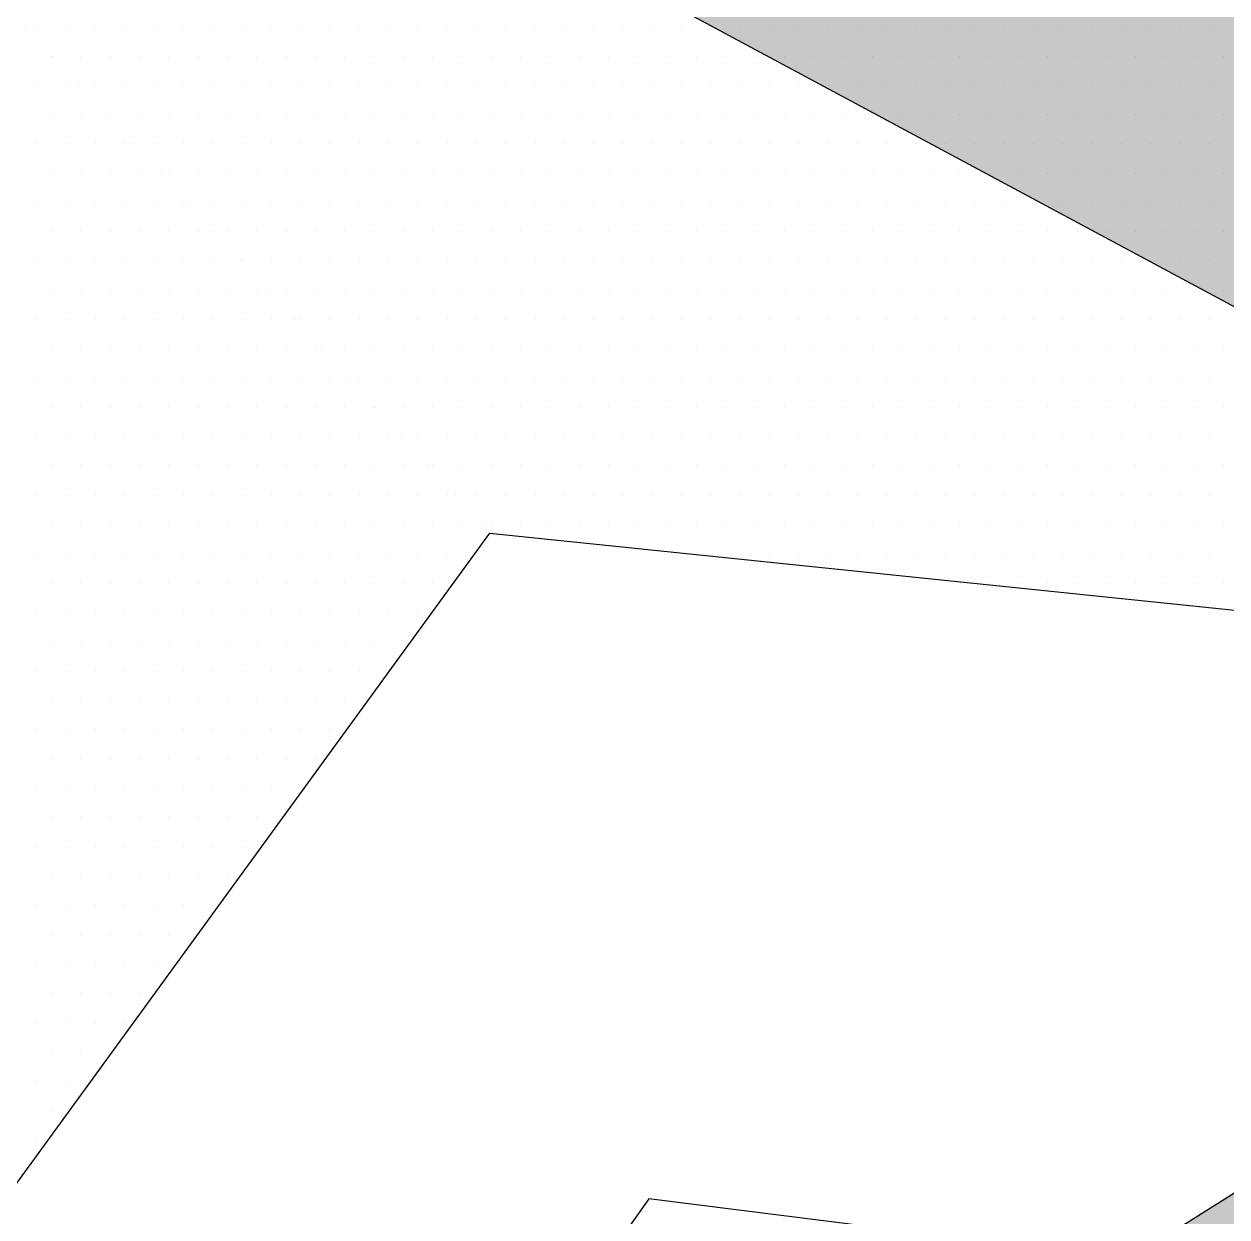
# Paper-space layout 'Layout1' of a CAD drawing. Extents: x -43 to 2298, y -18 to 768.
# Drawn here: x 1414.147 to 1417.914, y 71.192 to 74.926 of the extents above; entities that cross this region are included whole.
import ezdxf

# ---------------------------------------------------------------- set-up
doc = ezdxf.new("R2010")
doc.units = 0
doc.header["$LTSCALE"] = 2
doc.linetypes.add('CACHEX2', pattern=[0.75, 0.5, -0.25])
doc.layers.add('CARTOUCHE', color=7, linetype='Continuous')
doc.layers.add('LOGO', color=7, linetype='Continuous')

# ---------------------------------------------------------------- blocks, each defined once
blk = doc.blocks.new('A$C715108E3')
at = {"layer": 'LOGO', "color": 131}
for p, q in [((-18.5865, -10.1203), (-18.5865, -10.1203)), ((-18.5515, -10.1203), (-18.5515, -10.1203)), ((-18.4598, -10.1203), (-18.4598, -10.1203)), ((-18.3678, -10.1203), (-18.3678, -10.1203)), ((-18.2765, -10.1203), (-18.2765, -10.1203)), ((-18.1845, -10.1203), (-18.1845, -10.1203)), ((-18.0925, -10.1203), (-18.0925, -10.1203)), ((-18.0012, -10.1203), (-18.0012, -10.1203)), ((-17.9092, -10.1203), (-17.9092, -10.1203)), ((-17.8174, -10.1203), (-17.8174, -10.1203)), ((-17.7263, -10.1203), (-17.7263, -10.1203)), ((-17.6341, -10.1203), (-17.6341, -10.1203)), ((-17.5424, -10.1203), (-17.5424, -10.1203)), ((-17.4504, -10.1203), (-17.4504, -10.1203)), ((-17.3591, -10.1203), (-17.3591, -10.1203)), ((-17.2671, -10.1203), (-17.2671, -10.1203)), ((-17.1753, -10.1203), (-17.1753, -10.1203)), ((-17.0842, -10.1203), (-17.0842, -10.1203)), ((-16.992, -10.1203), (-16.992, -10.1203)), ((-16.9002, -10.1203), (-16.9002, -10.1203)), ((-16.8087, -10.1203), (-16.8087, -10.1203)), ((-16.7169, -10.1203), (-16.7169, -10.1203)), ((-16.6249, -10.1203), (-16.6249, -10.1203)), ((-16.5336, -10.1203), (-16.5336, -10.1203)), ((-16.4416, -10.1203), (-16.4416, -10.1203)), ((-16.3496, -10.1203), (-16.3496, -10.1203)), ((-16.2577, -10.1203), (-16.2577, -10.1203)), ((-16.1666, -10.1203), (-16.1666, -10.1203)), ((-16.0744, -10.1203), (-16.0744, -10.1203)), ((-15.9828, -10.1203), (-15.9828, -10.1203)), ((-15.8915, -10.1203), (-15.8915, -10.1203)), ((-15.7995, -10.1203), (-15.7995, -10.1203)), ((-15.7075, -10.1203), (-15.7075, -10.1203)), ((-15.6162, -10.1203), (-15.6162, -10.1203)), ((-15.5246, -10.1203), (-15.5246, -10.1203)), ((-15.4325, -10.1203), (-15.4325, -10.1203)), ((-15.3409, -10.1203), (-15.3409, -10.1203)), ((-15.2491, -10.1203), (-15.2491, -10.1203)), ((-15.1572, -10.1203), (-15.1572, -10.1203)), ((-15.0652, -10.1203), (-15.0652, -10.1203)), ((-14.9739, -10.1203), (-14.9739, -10.1203)), ((-14.8819, -10.1203), (-14.8819, -10.1203)), ((-18.5054, -10.2125), (-18.5054, -10.2125)), ((-18.5022, -10.2125), (-18.5022, -10.2125)), ((-18.4141, -10.2125), (-18.4141, -10.2125)), ((-18.3223, -10.2125), (-18.3223, -10.2125)), ((-18.2302, -10.2125), (-18.2302, -10.2125)), ((-18.139, -10.2125), (-18.139, -10.2125)), ((-18.047, -10.2125), (-18.047, -10.2125)), ((-17.9549, -10.2125), (-17.9549, -10.2125)), ((-17.8637, -10.2125), (-17.8637, -10.2125)), ((-17.7716, -10.2125), (-17.7716, -10.2125)), ((-17.6798, -10.2125), (-17.6798, -10.2125)), ((-17.588, -10.2125), (-17.588, -10.2125)), ((-17.4965, -10.2125), (-17.4965, -10.2125)), ((-17.4047, -10.2125), (-17.4047, -10.2125)), ((-17.3129, -10.2125), (-17.3129, -10.2125)), ((-17.2214, -10.2125), (-17.2214, -10.2125)), ((-17.1296, -10.2125), (-17.1296, -10.2125)), ((-17.0377, -10.2125), (-17.0377, -10.2125)), ((-16.9463, -10.2125), (-16.9463, -10.2125)), ((-16.8544, -10.2125), (-16.8544, -10.2125)), ((-16.7626, -10.2125), (-16.7626, -10.2125)), ((-16.6713, -10.2125), (-16.6713, -10.2125)), ((-16.5793, -10.2125), (-16.5793, -10.2125)), ((-16.4873, -10.2125), (-16.4873, -10.2125)), ((-16.3953, -10.2125), (-16.3953, -10.2125)), ((-16.3042, -10.2125), (-16.3042, -10.2125)), ((-16.2124, -10.2125), (-16.2124, -10.2125)), ((-16.1203, -10.2125), (-16.1203, -10.2125)), ((-16.0287, -10.2125), (-16.0287, -10.2125)), ((-15.9369, -10.2125), (-15.9369, -10.2125)), ((-15.845, -10.2125), (-15.845, -10.2125)), ((-15.7538, -10.2125), (-15.7538, -10.2125)), ((-15.6617, -10.2125), (-15.6617, -10.2125)), ((-15.5699, -10.2125), (-15.5699, -10.2125)), ((-15.4786, -10.2125), (-15.4786, -10.2125)), ((-15.3866, -10.2125), (-15.3866, -10.2125)), ((-15.2948, -10.2125), (-15.2948, -10.2125)), ((-15.203, -10.2125), (-15.203, -10.2125)), ((-15.1117, -10.2125), (-15.1117, -10.2125)), ((-15.0197, -10.2125), (-15.0197, -10.2125)), ((-14.9278, -10.2125), (-14.9278, -10.2125)), ((-14.8364, -10.2125), (-14.8364, -10.2125)), ((-18.5517, -10.304), (-18.5517, -10.304)), ((-18.4598, -10.304), (-18.4598, -10.304)), ((-18.4186, -10.304), (-18.4186, -10.304)), ((-18.3678, -10.304), (-18.3678, -10.304)), ((-18.2765, -10.304), (-18.2765, -10.304)), ((-18.1845, -10.304), (-18.1845, -10.304)), ((-18.0925, -10.304), (-18.0925, -10.304)), ((-18.0012, -10.304), (-18.0012, -10.304)), ((-17.9092, -10.304), (-17.9092, -10.304)), ((-17.8174, -10.304), (-17.8174, -10.304)), ((-17.7263, -10.304), (-17.7263, -10.304)), ((-17.6341, -10.304), (-17.6341, -10.304)), ((-17.5424, -10.304), (-17.5424, -10.304)), ((-17.4504, -10.304), (-17.4504, -10.304)), ((-17.3591, -10.304), (-17.3591, -10.304)), ((-17.2671, -10.304), (-17.2671, -10.304)), ((-17.1753, -10.304), (-17.1753, -10.304)), ((-17.0842, -10.304), (-17.0842, -10.304)), ((-16.992, -10.304), (-16.992, -10.304)), ((-16.9002, -10.304), (-16.9002, -10.304)), ((-16.8087, -10.304), (-16.8087, -10.304)), ((-16.7169, -10.304), (-16.7169, -10.304)), ((-16.6249, -10.304), (-16.6249, -10.304)), ((-16.5336, -10.304), (-16.5336, -10.304)), ((-16.4416, -10.304), (-16.4416, -10.304)), ((-16.3496, -10.304), (-16.3496, -10.304)), ((-16.2577, -10.304), (-16.2577, -10.304)), ((-16.1666, -10.304), (-16.1666, -10.304)), ((-16.0744, -10.304), (-16.0744, -10.304)), ((-15.9828, -10.304), (-15.9828, -10.304)), ((-15.8915, -10.304), (-15.8915, -10.304)), ((-15.7995, -10.304), (-15.7995, -10.304)), ((-15.7075, -10.304), (-15.7075, -10.304)), ((-15.6162, -10.304), (-15.6162, -10.304)), ((-15.5246, -10.304), (-15.5246, -10.304)), ((-15.4325, -10.304), (-15.4325, -10.304)), ((-15.3409, -10.304), (-15.3409, -10.304)), ((-15.2491, -10.304), (-15.2491, -10.304)), ((-15.1572, -10.304), (-15.1572, -10.304)), ((-15.0652, -10.304), (-15.0652, -10.304)), ((-14.9739, -10.304), (-14.9739, -10.304)), ((-14.8819, -10.304), (-14.8819, -10.304)), ((-18.5054, -10.3954), (-18.5054, -10.3954)), ((-18.4141, -10.3954), (-18.4141, -10.3954)), ((-18.3341, -10.3952), (-18.3341, -10.3952)), ((-18.3223, -10.3952), (-18.3223, -10.3952)), ((-18.2302, -10.3952), (-18.2302, -10.3952)), ((-18.139, -10.3952), (-18.139, -10.3952)), ((-18.047, -10.3952), (-18.047, -10.3952)), ((-17.9549, -10.3952), (-17.9549, -10.3952)), ((-17.8637, -10.3952), (-17.8637, -10.3952)), ((-17.7716, -10.3952), (-17.7716, -10.3952)), ((-17.6798, -10.3952), (-17.6798, -10.3952)), ((-17.588, -10.3952), (-17.588, -10.3952)), ((-17.4965, -10.3952), (-17.4965, -10.3952)), ((-17.4047, -10.3952), (-17.4047, -10.3952)), ((-17.3129, -10.3952), (-17.3129, -10.3952)), ((-17.2214, -10.3952), (-17.2214, -10.3952)), ((-17.1296, -10.3952), (-17.1296, -10.3952)), ((-17.0377, -10.3952), (-17.0377, -10.3952)), ((-16.9463, -10.3952), (-16.9463, -10.3952)), ((-16.8544, -10.3952), (-16.8544, -10.3952)), ((-16.7626, -10.3952), (-16.7626, -10.3952)), ((-16.6713, -10.3952), (-16.6713, -10.3952)), ((-16.5793, -10.3952), (-16.5793, -10.3952)), ((-16.4873, -10.3952), (-16.4873, -10.3952)), ((-16.3953, -10.3952), (-16.3953, -10.3952)), ((-16.3042, -10.3952), (-16.3042, -10.3952)), ((-16.2124, -10.3952), (-16.2124, -10.3952)), ((-16.1203, -10.3952), (-16.1203, -10.3952)), ((-16.0287, -10.3952), (-16.0287, -10.3952)), ((-15.9369, -10.3952), (-15.9369, -10.3952)), ((-15.845, -10.3952), (-15.845, -10.3952)), ((-15.7538, -10.3952), (-15.7538, -10.3952)), ((-15.6617, -10.3952), (-15.6617, -10.3952)), ((-15.5699, -10.3952), (-15.5699, -10.3952)), ((-15.4786, -10.3952), (-15.4786, -10.3952)), ((-15.3866, -10.3952), (-15.3866, -10.3952)), ((-15.2948, -10.3952), (-15.2948, -10.3952)), ((-15.203, -10.3952), (-15.203, -10.3952)), ((-15.1117, -10.3952), (-15.1117, -10.3952)), ((-15.0197, -10.3952), (-15.0197, -10.3952)), ((-14.9278, -10.3952), (-14.9278, -10.3952)), ((-14.8364, -10.3952), (-14.8364, -10.3952)), ((-18.5517, -10.4878), (-18.5517, -10.4878)), ((-18.4598, -10.4878), (-18.4598, -10.4878)), ((-18.3678, -10.4878), (-18.3678, -10.4878)), ((-18.2765, -10.4878), (-18.2765, -10.4878)), ((-18.2503, -10.4878), (-18.2503, -10.4878)), ((-18.1845, -10.4878), (-18.1845, -10.4878)), ((-18.0925, -10.4878), (-18.0925, -10.4878)), ((-18.0012, -10.4878), (-18.0012, -10.4878)), ((-17.9092, -10.4878), (-17.9092, -10.4878)), ((-17.8174, -10.4878), (-17.8174, -10.4878)), ((-17.7263, -10.4878), (-17.7263, -10.4878)), ((-17.6341, -10.4878), (-17.6341, -10.4878)), ((-17.5424, -10.4878), (-17.5424, -10.4878)), ((-17.4504, -10.4878), (-17.4504, -10.4878)), ((-17.3591, -10.4878), (-17.3591, -10.4878)), ((-17.2671, -10.4878), (-17.2671, -10.4878)), ((-17.1753, -10.4878), (-17.1753, -10.4878)), ((-17.0842, -10.4878), (-17.0842, -10.4878)), ((-16.992, -10.4878), (-16.992, -10.4878)), ((-16.9002, -10.4878), (-16.9002, -10.4878)), ((-16.8087, -10.4878), (-16.8087, -10.4878)), ((-16.7169, -10.4878), (-16.7169, -10.4878)), ((-16.6249, -10.4878), (-16.6249, -10.4878)), ((-16.5336, -10.4878), (-16.5336, -10.4878)), ((-16.4416, -10.4878), (-16.4416, -10.4878)), ((-16.3496, -10.4878), (-16.3496, -10.4878)), ((-16.2577, -10.4878), (-16.2577, -10.4878)), ((-16.1666, -10.4878), (-16.1666, -10.4878)), ((-16.0744, -10.4878), (-16.0744, -10.4878)), ((-15.9828, -10.4878), (-15.9828, -10.4878)), ((-15.8915, -10.4878), (-15.8915, -10.4878)), ((-15.7995, -10.4878), (-15.7995, -10.4878)), ((-15.7075, -10.4878), (-15.7075, -10.4878)), ((-15.6162, -10.4878), (-15.6162, -10.4878)), ((-15.5246, -10.4878), (-15.5246, -10.4878)), ((-15.4325, -10.4878), (-15.4325, -10.4878)), ((-15.3409, -10.4878), (-15.3409, -10.4878)), ((-15.2491, -10.4878), (-15.2491, -10.4878)), ((-15.1572, -10.4878), (-15.1572, -10.4878)), ((-15.0652, -10.4878), (-15.0652, -10.4878)), ((-14.9739, -10.4878), (-14.9739, -10.4878)), ((-14.8819, -10.4878), (-14.8819, -10.4878)), ((-18.5054, -10.5791), (-18.5054, -10.5791)), ((-18.4141, -10.5791), (-18.4141, -10.5791)), ((-18.3221, -10.5791), (-18.3221, -10.5791)), ((-18.2301, -10.5791), (-18.2301, -10.5791)), ((-18.1661, -10.5791), (-18.1661, -10.5791)), ((-18.139, -10.5791), (-18.139, -10.5791)), ((-18.047, -10.5791), (-18.047, -10.5791)), ((-17.9549, -10.5791), (-17.9549, -10.5791)), ((-17.8637, -10.5791), (-17.8637, -10.5791)), ((-17.7716, -10.5791), (-17.7716, -10.5791)), ((-17.6798, -10.5791), (-17.6798, -10.5791)), ((-17.588, -10.5791), (-17.588, -10.5791)), ((-17.4965, -10.5791), (-17.4965, -10.5791)), ((-17.4047, -10.5791), (-17.4047, -10.5791)), ((-17.3129, -10.5791), (-17.3129, -10.5791)), ((-17.2214, -10.5791), (-17.2214, -10.5791)), ((-17.1296, -10.5791), (-17.1296, -10.5791)), ((-17.0377, -10.5791), (-17.0377, -10.5791)), ((-16.9463, -10.5791), (-16.9463, -10.5791)), ((-16.8544, -10.5791), (-16.8544, -10.5791)), ((-16.7626, -10.5791), (-16.7626, -10.5791)), ((-16.6713, -10.5791), (-16.6713, -10.5791)), ((-16.5793, -10.5791), (-16.5793, -10.5791)), ((-16.4873, -10.5791), (-16.4873, -10.5791)), ((-16.3953, -10.5791), (-16.3953, -10.5791)), ((-16.3042, -10.5791), (-16.3042, -10.5791)), ((-16.2124, -10.5791), (-16.2124, -10.5791)), ((-16.1203, -10.5791), (-16.1203, -10.5791)), ((-16.0287, -10.5791), (-16.0287, -10.5791)), ((-15.9369, -10.5791), (-15.9369, -10.5791)), ((-15.845, -10.5791), (-15.845, -10.5791)), ((-15.7538, -10.5791), (-15.7538, -10.5791)), ((-15.6617, -10.5791), (-15.6617, -10.5791)), ((-15.5699, -10.5791), (-15.5699, -10.5791)), ((-15.4786, -10.5791), (-15.4786, -10.5791)), ((-15.3866, -10.5791), (-15.3866, -10.5791)), ((-15.2948, -10.5791), (-15.2948, -10.5791)), ((-15.203, -10.5791), (-15.203, -10.5791)), ((-15.1117, -10.5791), (-15.1117, -10.5791)), ((-15.0197, -10.5791), (-15.0197, -10.5791)), ((-14.9278, -10.5791), (-14.9278, -10.5791)), ((-14.8364, -10.5791), (-14.8364, -10.5791)), ((-18.5517, -10.6704), (-18.5517, -10.6704)), ((-18.4598, -10.6704), (-18.4598, -10.6704)), ((-18.3678, -10.6704), (-18.3678, -10.6704)), ((-18.2765, -10.6704), (-18.2765, -10.6704)), ((-18.1847, -10.6704), (-18.1847, -10.6704)), ((-18.0929, -10.6704), (-18.0929, -10.6704)), ((-18.0824, -10.6702), (-18.0824, -10.6702)), ((-18.0012, -10.6702), (-18.0012, -10.6702)), ((-17.9092, -10.6702), (-17.9092, -10.6702)), ((-17.8174, -10.6702), (-17.8174, -10.6702)), ((-17.7263, -10.6702), (-17.7263, -10.6702)), ((-17.6341, -10.6702), (-17.6341, -10.6702)), ((-17.5424, -10.6702), (-17.5424, -10.6702)), ((-17.4504, -10.6702), (-17.4504, -10.6702)), ((-17.3591, -10.6702), (-17.3591, -10.6702)), ((-17.2671, -10.6702), (-17.2671, -10.6702)), ((-17.1753, -10.6702), (-17.1753, -10.6702)), ((-17.0842, -10.6702), (-17.0842, -10.6702)), ((-16.992, -10.6702), (-16.992, -10.6702)), ((-16.9002, -10.6702), (-16.9002, -10.6702)), ((-16.8087, -10.6702), (-16.8087, -10.6702)), ((-16.7169, -10.6702), (-16.7169, -10.6702)), ((-16.6249, -10.6702), (-16.6249, -10.6702)), ((-16.5336, -10.6702), (-16.5336, -10.6702)), ((-16.4416, -10.6702), (-16.4416, -10.6702)), ((-16.3496, -10.6702), (-16.3496, -10.6702)), ((-16.2577, -10.6702), (-16.2577, -10.6702)), ((-16.1666, -10.6702), (-16.1666, -10.6702)), ((-16.0744, -10.6702), (-16.0744, -10.6702)), ((-15.9828, -10.6702), (-15.9828, -10.6702)), ((-15.8915, -10.6702), (-15.8915, -10.6702)), ((-15.7995, -10.6702), (-15.7995, -10.6702)), ((-15.7075, -10.6702), (-15.7075, -10.6702)), ((-15.6162, -10.6702), (-15.6162, -10.6702)), ((-15.5246, -10.6702), (-15.5246, -10.6702)), ((-15.4325, -10.6702), (-15.4325, -10.6702)), ((-15.3409, -10.6702), (-15.3409, -10.6702)), ((-15.2491, -10.6702), (-15.2491, -10.6702)), ((-15.1572, -10.6702), (-15.1572, -10.6702)), ((-15.0652, -10.6702), (-15.0652, -10.6702)), ((-14.9739, -10.6702), (-14.9739, -10.6702)), ((-14.8819, -10.6702), (-14.8819, -10.6702)), ((-18.5054, -10.7631), (-18.5054, -10.7631)), ((-18.4141, -10.7631), (-18.4141, -10.7631)), ((-18.3221, -10.7631), (-18.3221, -10.7631)), ((-18.2301, -10.7631), (-18.2301, -10.7631)), ((-18.139, -10.7631), (-18.139, -10.7631)), ((-18.0468, -10.7631), (-18.0468, -10.7631)), ((-17.998, -10.763), (-17.998, -10.763)), ((-17.9549, -10.763), (-17.9549, -10.763)), ((-17.8637, -10.763), (-17.8637, -10.763)), ((-17.7716, -10.763), (-17.7716, -10.763)), ((-17.6798, -10.763), (-17.6798, -10.763)), ((-17.588, -10.763), (-17.588, -10.763)), ((-17.4965, -10.763), (-17.4965, -10.763)), ((-17.4047, -10.763), (-17.4047, -10.763)), ((-17.3129, -10.763), (-17.3129, -10.763)), ((-17.2214, -10.763), (-17.2214, -10.763)), ((-17.1296, -10.763), (-17.1296, -10.763)), ((-17.0377, -10.763), (-17.0377, -10.763)), ((-16.9463, -10.763), (-16.9463, -10.763)), ((-16.8544, -10.763), (-16.8544, -10.763)), ((-16.7626, -10.763), (-16.7626, -10.763)), ((-16.6713, -10.763), (-16.6713, -10.763)), ((-16.5793, -10.763), (-16.5793, -10.763)), ((-16.4873, -10.763), (-16.4873, -10.763)), ((-16.3953, -10.763), (-16.3953, -10.763)), ((-16.3042, -10.763), (-16.3042, -10.763)), ((-16.2124, -10.763), (-16.2124, -10.763)), ((-16.1203, -10.763), (-16.1203, -10.763)), ((-16.0287, -10.763), (-16.0287, -10.763)), ((-15.9369, -10.763), (-15.9369, -10.763)), ((-15.845, -10.763), (-15.845, -10.763)), ((-15.7538, -10.763), (-15.7538, -10.763)), ((-15.6617, -10.763), (-15.6617, -10.763)), ((-15.5699, -10.763), (-15.5699, -10.763)), ((-15.4786, -10.763), (-15.4786, -10.763)), ((-15.3866, -10.763), (-15.3866, -10.763)), ((-15.2948, -10.763), (-15.2948, -10.763)), ((-15.203, -10.763), (-15.203, -10.763)), ((-15.1117, -10.763), (-15.1117, -10.763)), ((-15.0197, -10.763), (-15.0197, -10.763)), ((-14.9278, -10.763), (-14.9278, -10.763)), ((-14.8364, -10.763), (-14.8364, -10.763)), ((-18.5517, -10.8544), (-18.5517, -10.8544)), ((-18.4598, -10.8544), (-18.4598, -10.8544)), ((-18.3678, -10.8544), (-18.3678, -10.8544)), ((-18.2765, -10.8544), (-18.2765, -10.8544)), ((-18.1847, -10.8544), (-18.1847, -10.8544)), ((-18.0929, -10.8544), (-18.0929, -10.8544)), ((-18.0014, -10.8544), (-18.0014, -10.8544)), ((-17.9137, -10.8542), (-17.9137, -10.8542)), ((-17.9092, -10.8542), (-17.9092, -10.8542)), ((-17.8174, -10.8542), (-17.8174, -10.8542)), ((-17.7263, -10.8542), (-17.7263, -10.8542)), ((-17.6341, -10.8542), (-17.6341, -10.8542)), ((-17.5424, -10.8542), (-17.5424, -10.8542)), ((-17.4504, -10.8542), (-17.4504, -10.8542)), ((-17.3591, -10.8542), (-17.3591, -10.8542)), ((-17.2671, -10.8542), (-17.2671, -10.8542)), ((-17.1753, -10.8542), (-17.1753, -10.8542)), ((-17.0842, -10.8542), (-17.0842, -10.8542)), ((-16.992, -10.8542), (-16.992, -10.8542)), ((-16.9002, -10.8542), (-16.9002, -10.8542)), ((-16.8087, -10.8542), (-16.8087, -10.8542)), ((-16.7169, -10.8542), (-16.7169, -10.8542)), ((-16.6249, -10.8542), (-16.6249, -10.8542)), ((-16.5336, -10.8542), (-16.5336, -10.8542)), ((-16.4416, -10.8542), (-16.4416, -10.8542)), ((-16.3496, -10.8542), (-16.3496, -10.8542)), ((-16.2577, -10.8542), (-16.2577, -10.8542)), ((-16.1666, -10.8542), (-16.1666, -10.8542)), ((-16.0744, -10.8542), (-16.0744, -10.8542)), ((-15.9828, -10.8542), (-15.9828, -10.8542)), ((-15.8915, -10.8542), (-15.8915, -10.8542)), ((-15.7995, -10.8542), (-15.7995, -10.8542)), ((-15.7075, -10.8542), (-15.7075, -10.8542)), ((-15.6162, -10.8542), (-15.6162, -10.8542)), ((-15.5246, -10.8542), (-15.5246, -10.8542)), ((-15.4325, -10.8542), (-15.4325, -10.8542)), ((-15.3409, -10.8542), (-15.3409, -10.8542)), ((-15.2491, -10.8542), (-15.2491, -10.8542)), ((-15.1572, -10.8542), (-15.1572, -10.8542)), ((-15.0652, -10.8542), (-15.0652, -10.8542)), ((-14.9739, -10.8542), (-14.9739, -10.8542)), ((-14.8819, -10.8542), (-14.8819, -10.8542)), ((-18.5054, -10.9455), (-18.5054, -10.9455)), ((-18.4141, -10.9455), (-18.4141, -10.9455)), ((-18.3221, -10.9455), (-18.3221, -10.9455)), ((-18.2301, -10.9455), (-18.2301, -10.9455)), ((-18.139, -10.9455), (-18.139, -10.9455)), ((-18.0468, -10.9455), (-18.0468, -10.9455)), ((-17.9549, -10.9455), (-17.9549, -10.9455)), ((-17.8639, -10.9455), (-17.8639, -10.9455)), ((-17.8301, -10.9455), (-17.8301, -10.9455)), ((-17.7716, -10.9455), (-17.7716, -10.9455)), ((-17.6798, -10.9455), (-17.6798, -10.9455)), ((-17.588, -10.9455), (-17.588, -10.9455)), ((-17.4965, -10.9455), (-17.4965, -10.9455)), ((-17.4047, -10.9455), (-17.4047, -10.9455)), ((-17.3129, -10.9455), (-17.3129, -10.9455)), ((-17.2214, -10.9455), (-17.2214, -10.9455)), ((-17.1296, -10.9455), (-17.1296, -10.9455)), ((-17.0377, -10.9455), (-17.0377, -10.9455)), ((-16.9463, -10.9455), (-16.9463, -10.9455)), ((-16.8544, -10.9455), (-16.8544, -10.9455)), ((-16.7626, -10.9455), (-16.7626, -10.9455)), ((-16.6713, -10.9455), (-16.6713, -10.9455)), ((-16.5793, -10.9455), (-16.5793, -10.9455)), ((-16.4873, -10.9455), (-16.4873, -10.9455)), ((-16.3953, -10.9455), (-16.3953, -10.9455)), ((-16.3042, -10.9455), (-16.3042, -10.9455)), ((-16.2124, -10.9455), (-16.2124, -10.9455)), ((-16.1203, -10.9455), (-16.1203, -10.9455)), ((-16.0287, -10.9455), (-16.0287, -10.9455)), ((-15.9369, -10.9455), (-15.9369, -10.9455)), ((-15.845, -10.9455), (-15.845, -10.9455)), ((-15.7538, -10.9455), (-15.7538, -10.9455)), ((-15.6617, -10.9455), (-15.6617, -10.9455)), ((-15.5699, -10.9455), (-15.5699, -10.9455)), ((-15.4786, -10.9455), (-15.4786, -10.9455)), ((-15.3866, -10.9455), (-15.3866, -10.9455)), ((-15.2948, -10.9455), (-15.2948, -10.9455)), ((-15.203, -10.9455), (-15.203, -10.9455)), ((-15.1117, -10.9455), (-15.1117, -10.9455)), ((-15.0197, -10.9455), (-15.0197, -10.9455)), ((-14.9278, -10.9455), (-14.9278, -10.9455)), ((-14.8364, -10.9455), (-14.8364, -10.9455)), ((-18.5517, -11.0383), (-18.5517, -11.0383)), ((-18.4598, -11.0383), (-18.4598, -11.0383)), ((-18.3678, -11.0383), (-18.3678, -11.0383)), ((-18.2765, -11.0383), (-18.2765, -11.0383)), ((-18.1847, -11.0383), (-18.1847, -11.0383)), ((-18.0929, -11.0383), (-18.0929, -11.0383)), ((-18.0014, -11.0383), (-18.0014, -11.0383)), ((-17.9096, -11.0383), (-17.9096, -11.0383)), ((-17.8176, -11.0383), (-17.8176, -11.0383)), ((-17.7458, -11.0383), (-17.7458, -11.0383)), ((-17.7263, -11.0383), (-17.7263, -11.0383)), ((-17.6341, -11.0383), (-17.6341, -11.0383)), ((-17.5424, -11.0383), (-17.5424, -11.0383)), ((-17.4504, -11.0383), (-17.4504, -11.0383)), ((-17.3591, -11.0383), (-17.3591, -11.0383)), ((-17.2671, -11.0383), (-17.2671, -11.0383)), ((-17.1753, -11.0383), (-17.1753, -11.0383)), ((-17.0842, -11.0383), (-17.0842, -11.0383)), ((-16.992, -11.0383), (-16.992, -11.0383)), ((-16.9002, -11.0383), (-16.9002, -11.0383)), ((-16.8087, -11.0383), (-16.8087, -11.0383)), ((-16.7169, -11.0383), (-16.7169, -11.0383)), ((-16.6249, -11.0383), (-16.6249, -11.0383)), ((-16.5336, -11.0383), (-16.5336, -11.0383)), ((-16.4416, -11.0383), (-16.4416, -11.0383)), ((-16.3496, -11.0383), (-16.3496, -11.0383)), ((-16.2577, -11.0383), (-16.2577, -11.0383)), ((-16.1666, -11.0383), (-16.1666, -11.0383)), ((-16.0744, -11.0383), (-16.0744, -11.0383)), ((-15.9828, -11.0383), (-15.9828, -11.0383)), ((-15.8915, -11.0383), (-15.8915, -11.0383)), ((-15.7995, -11.0383), (-15.7995, -11.0383)), ((-15.7075, -11.0383), (-15.7075, -11.0383)), ((-15.6162, -11.0383), (-15.6162, -11.0383)), ((-15.5246, -11.0383), (-15.5246, -11.0383)), ((-15.4325, -11.0383), (-15.4325, -11.0383)), ((-15.3409, -11.0383), (-15.3409, -11.0383)), ((-15.2491, -11.0383), (-15.2491, -11.0383)), ((-15.1572, -11.0383), (-15.1572, -11.0383)), ((-15.0652, -11.0383), (-15.0652, -11.0383)), ((-14.9739, -11.0383), (-14.9739, -11.0383)), ((-14.8819, -11.0383), (-14.8819, -11.0383)), ((-18.5054, -11.1293), (-18.5054, -11.1293)), ((-18.4141, -11.1293), (-18.4141, -11.1293)), ((-18.3221, -11.1293), (-18.3221, -11.1293)), ((-18.2301, -11.1293), (-18.2301, -11.1293)), ((-18.139, -11.1293), (-18.139, -11.1293)), ((-18.0468, -11.1293), (-18.0468, -11.1293)), ((-17.9549, -11.1293), (-17.9549, -11.1293)), ((-17.8639, -11.1293), (-17.8639, -11.1293)), ((-17.7718, -11.1293), (-17.7718, -11.1293)), ((-17.68, -11.1293), (-17.68, -11.1293)), ((-17.662, -11.1293), (-17.662, -11.1293)), ((-17.588, -11.1293), (-17.588, -11.1293)), ((-17.4965, -11.1293), (-17.4965, -11.1293)), ((-17.4047, -11.1293), (-17.4047, -11.1293)), ((-17.3129, -11.1293), (-17.3129, -11.1293)), ((-17.2214, -11.1293), (-17.2214, -11.1293)), ((-17.1296, -11.1293), (-17.1296, -11.1293)), ((-17.0377, -11.1293), (-17.0377, -11.1293)), ((-16.9463, -11.1293), (-16.9463, -11.1293)), ((-16.8544, -11.1293), (-16.8544, -11.1293)), ((-16.7626, -11.1293), (-16.7626, -11.1293)), ((-16.6713, -11.1293), (-16.6713, -11.1293)), ((-16.5793, -11.1293), (-16.5793, -11.1293)), ((-16.4873, -11.1293), (-16.4873, -11.1293)), ((-16.3953, -11.1293), (-16.3953, -11.1293)), ((-16.3042, -11.1293), (-16.3042, -11.1293)), ((-16.2124, -11.1293), (-16.2124, -11.1293)), ((-16.1203, -11.1293), (-16.1203, -11.1293)), ((-16.0287, -11.1293), (-16.0287, -11.1293)), ((-15.9369, -11.1293), (-15.9369, -11.1293)), ((-15.845, -11.1293), (-15.845, -11.1293)), ((-15.7538, -11.1293), (-15.7538, -11.1293)), ((-15.6617, -11.1293), (-15.6617, -11.1293)), ((-15.5699, -11.1293), (-15.5699, -11.1293)), ((-15.4786, -11.1293), (-15.4786, -11.1293)), ((-15.3866, -11.1293), (-15.3866, -11.1293)), ((-15.2948, -11.1293), (-15.2948, -11.1293)), ((-15.203, -11.1293), (-15.203, -11.1293)), ((-15.1117, -11.1293), (-15.1117, -11.1293)), ((-15.0197, -11.1293), (-15.0197, -11.1293)), ((-14.9278, -11.1293), (-14.9278, -11.1293)), ((-14.8364, -11.1293), (-14.8364, -11.1293)), ((-18.5517, -11.2208), (-18.5517, -11.2208)), ((-18.4598, -11.2208), (-18.4598, -11.2208)), ((-18.3678, -11.2208), (-18.3678, -11.2208)), ((-18.2765, -11.2208), (-18.2765, -11.2208)), ((-18.1847, -11.2208), (-18.1847, -11.2208)), ((-18.0929, -11.2208), (-18.0929, -11.2208)), ((-18.0014, -11.2208), (-18.0014, -11.2208)), ((-17.9096, -11.2208), (-17.9096, -11.2208)), ((-17.8176, -11.2208), (-17.8176, -11.2208)), ((-17.7263, -11.2208), (-17.7263, -11.2208)), ((-17.6341, -11.2208), (-17.6341, -11.2208)), ((-17.5779, -11.2208), (-17.5779, -11.2208)), ((-17.5424, -11.2208), (-17.5424, -11.2208)), ((-17.4504, -11.2208), (-17.4504, -11.2208)), ((-17.3591, -11.2208), (-17.3591, -11.2208)), ((-17.2671, -11.2208), (-17.2671, -11.2208)), ((-17.1753, -11.2208), (-17.1753, -11.2208)), ((-17.0842, -11.2208), (-17.0842, -11.2208)), ((-16.992, -11.2208), (-16.992, -11.2208)), ((-16.9002, -11.2208), (-16.9002, -11.2208)), ((-16.8087, -11.2208), (-16.8087, -11.2208)), ((-16.7169, -11.2208), (-16.7169, -11.2208)), ((-16.6249, -11.2208), (-16.6249, -11.2208)), ((-16.5336, -11.2208), (-16.5336, -11.2208)), ((-16.4416, -11.2208), (-16.4416, -11.2208)), ((-16.3496, -11.2208), (-16.3496, -11.2208)), ((-16.2577, -11.2208), (-16.2577, -11.2208)), ((-16.1666, -11.2208), (-16.1666, -11.2208)), ((-16.0744, -11.2208), (-16.0744, -11.2208)), ((-15.9828, -11.2208), (-15.9828, -11.2208)), ((-15.8915, -11.2208), (-15.8915, -11.2208)), ((-15.7995, -11.2208), (-15.7995, -11.2208)), ((-15.7075, -11.2208), (-15.7075, -11.2208)), ((-15.6162, -11.2208), (-15.6162, -11.2208)), ((-15.5246, -11.2208), (-15.5246, -11.2208)), ((-15.4325, -11.2208), (-15.4325, -11.2208)), ((-15.3409, -11.2208), (-15.3409, -11.2208)), ((-15.2491, -11.2208), (-15.2491, -11.2208)), ((-15.1572, -11.2208), (-15.1572, -11.2208)), ((-15.0652, -11.2208), (-15.0652, -11.2208)), ((-14.9739, -11.2208), (-14.9739, -11.2208)), ((-14.8819, -11.2208), (-14.8819, -11.2208)), ((-18.5054, -11.3132), (-18.5054, -11.3132)), ((-18.4141, -11.3132), (-18.4141, -11.3132)), ((-18.3221, -11.3132), (-18.3221, -11.3132)), ((-18.2301, -11.3132), (-18.2301, -11.3132)), ((-18.139, -11.3132), (-18.139, -11.3132)), ((-18.0468, -11.3132), (-18.0468, -11.3132)), ((-17.9549, -11.3132), (-17.9549, -11.3132)), ((-17.8639, -11.3132), (-17.8639, -11.3132)), ((-17.7718, -11.3132), (-17.7718, -11.3132)), ((-17.68, -11.3132), (-17.68, -11.3132)), ((-17.588, -11.3132), (-17.588, -11.3132)), ((-17.4967, -11.3132), (-17.4967, -11.3132)), ((-17.4939, -11.3132), (-17.4939, -11.3132)), ((-17.4047, -11.3132), (-17.4047, -11.3132)), ((-17.3129, -11.3132), (-17.3129, -11.3132)), ((-17.2214, -11.3132), (-17.2214, -11.3132)), ((-17.1296, -11.3132), (-17.1296, -11.3132)), ((-17.0377, -11.3132), (-17.0377, -11.3132)), ((-16.9463, -11.3132), (-16.9463, -11.3132)), ((-16.8544, -11.3132), (-16.8544, -11.3132)), ((-16.7626, -11.3132), (-16.7626, -11.3132)), ((-16.6713, -11.3132), (-16.6713, -11.3132)), ((-16.5793, -11.3132), (-16.5793, -11.3132)), ((-16.4873, -11.3132), (-16.4873, -11.3132)), ((-16.3953, -11.3132), (-16.3953, -11.3132)), ((-16.3042, -11.3132), (-16.3042, -11.3132)), ((-16.2124, -11.3132), (-16.2124, -11.3132)), ((-16.1203, -11.3132), (-16.1203, -11.3132)), ((-16.0287, -11.3132), (-16.0287, -11.3132)), ((-15.9369, -11.3132), (-15.9369, -11.3132)), ((-15.845, -11.3132), (-15.845, -11.3132)), ((-15.7538, -11.3132), (-15.7538, -11.3132)), ((-15.6617, -11.3132), (-15.6617, -11.3132)), ((-15.5699, -11.3132), (-15.5699, -11.3132)), ((-15.4786, -11.3132), (-15.4786, -11.3132)), ((-15.3866, -11.3132), (-15.3866, -11.3132)), ((-15.2948, -11.3132), (-15.2948, -11.3132)), ((-15.203, -11.3132), (-15.203, -11.3132)), ((-15.1117, -11.3132), (-15.1117, -11.3132)), ((-15.0197, -11.3132), (-15.0197, -11.3132)), ((-14.9278, -11.3132), (-14.9278, -11.3132)), ((-14.8364, -11.3132), (-14.8364, -11.3132)), ((-18.5517, -11.4045), (-18.5517, -11.4045)), ((-18.4598, -11.4045), (-18.4598, -11.4045)), ((-18.3678, -11.4045), (-18.3678, -11.4045)), ((-18.2765, -11.4045), (-18.2765, -11.4045)), ((-18.1847, -11.4045), (-18.1847, -11.4045)), ((-18.0929, -11.4045), (-18.0929, -11.4045)), ((-18.0014, -11.4045), (-18.0014, -11.4045)), ((-17.9096, -11.4045), (-17.9096, -11.4045)), ((-17.8176, -11.4045), (-17.8176, -11.4045)), ((-17.7263, -11.4045), (-17.7263, -11.4045)), ((-17.6341, -11.4045), (-17.6341, -11.4045)), ((-17.5422, -11.4045), (-17.5422, -11.4045)), ((-17.4504, -11.4045), (-17.4504, -11.4045)), ((-17.4096, -11.4048), (-17.4096, -11.4048)), ((-17.3591, -11.4048), (-17.3591, -11.4048)), ((-17.2671, -11.4048), (-17.2671, -11.4048)), ((-17.1753, -11.4048), (-17.1753, -11.4048)), ((-17.0842, -11.4048), (-17.0842, -11.4048)), ((-16.992, -11.4048), (-16.992, -11.4048)), ((-16.9002, -11.4048), (-16.9002, -11.4048)), ((-16.8087, -11.4048), (-16.8087, -11.4048)), ((-16.7169, -11.4048), (-16.7169, -11.4048)), ((-16.6249, -11.4048), (-16.6249, -11.4048)), ((-16.5336, -11.4048), (-16.5336, -11.4048)), ((-16.4416, -11.4048), (-16.4416, -11.4048)), ((-16.3496, -11.4048), (-16.3496, -11.4048)), ((-16.2577, -11.4048), (-16.2577, -11.4048)), ((-16.1666, -11.4048), (-16.1666, -11.4048)), ((-16.0744, -11.4048), (-16.0744, -11.4048)), ((-15.9828, -11.4048), (-15.9828, -11.4048)), ((-15.8915, -11.4048), (-15.8915, -11.4048)), ((-15.7995, -11.4048), (-15.7995, -11.4048)), ((-15.7075, -11.4048), (-15.7075, -11.4048)), ((-15.6162, -11.4048), (-15.6162, -11.4048)), ((-15.5246, -11.4048), (-15.5246, -11.4048)), ((-15.4325, -11.4048), (-15.4325, -11.4048)), ((-15.3409, -11.4048), (-15.3409, -11.4048)), ((-15.2491, -11.4048), (-15.2491, -11.4048)), ((-15.1572, -11.4048), (-15.1572, -11.4048)), ((-15.0652, -11.4048), (-15.0652, -11.4048)), ((-14.9739, -11.4048), (-14.9739, -11.4048)), ((-14.8819, -11.4048), (-14.8819, -11.4048)), ((-18.5054, -11.4959), (-18.5054, -11.4959)), ((-18.4141, -11.4959), (-18.4141, -11.4959)), ((-18.3221, -11.4959), (-18.3221, -11.4959)), ((-18.2301, -11.4959), (-18.2301, -11.4959)), ((-18.139, -11.4959), (-18.139, -11.4959)), ((-18.0468, -11.4959), (-18.0468, -11.4959)), ((-17.9549, -11.4959), (-17.9549, -11.4959)), ((-17.8639, -11.4959), (-17.8639, -11.4959)), ((-17.7718, -11.4959), (-17.7718, -11.4959)), ((-17.68, -11.4959), (-17.68, -11.4959)), ((-17.588, -11.4959), (-17.588, -11.4959)), ((-17.4967, -11.4959), (-17.4967, -11.4959)), ((-17.4051, -11.4959), (-17.4051, -11.4959)), ((-17.3252, -11.4959), (-17.3252, -11.4959)), ((-17.3129, -11.4959), (-17.3129, -11.4959)), ((-17.2214, -11.4959), (-17.2214, -11.4959)), ((-17.1296, -11.4959), (-17.1296, -11.4959)), ((-17.0377, -11.4959), (-17.0377, -11.4959)), ((-16.9463, -11.4959), (-16.9463, -11.4959)), ((-16.8544, -11.4959), (-16.8544, -11.4959)), ((-16.7626, -11.4959), (-16.7626, -11.4959)), ((-16.6713, -11.4959), (-16.6713, -11.4959)), ((-16.5793, -11.4959), (-16.5793, -11.4959)), ((-16.4873, -11.4959), (-16.4873, -11.4959)), ((-16.3953, -11.4959), (-16.3953, -11.4959)), ((-16.3042, -11.4959), (-16.3042, -11.4959)), ((-16.2124, -11.4959), (-16.2124, -11.4959)), ((-16.1203, -11.4959), (-16.1203, -11.4959)), ((-16.0287, -11.4959), (-16.0287, -11.4959)), ((-15.9369, -11.4959), (-15.9369, -11.4959)), ((-15.845, -11.4959), (-15.845, -11.4959)), ((-15.7538, -11.4959), (-15.7538, -11.4959)), ((-15.6617, -11.4959), (-15.6617, -11.4959)), ((-15.5699, -11.4959), (-15.5699, -11.4959)), ((-15.4786, -11.4959), (-15.4786, -11.4959)), ((-15.3866, -11.4959), (-15.3866, -11.4959)), ((-15.2948, -11.4959), (-15.2948, -11.4959)), ((-15.203, -11.4959), (-15.203, -11.4959)), ((-15.1117, -11.4959), (-15.1117, -11.4959)), ((-15.0197, -11.4959), (-15.0197, -11.4959)), ((-14.9278, -11.4959), (-14.9278, -11.4959)), ((-14.8364, -11.4959), (-14.8364, -11.4959)), ((-18.5517, -11.5885), (-18.5517, -11.5885)), ((-18.4598, -11.5885), (-18.4598, -11.5885)), ((-18.3678, -11.5885), (-18.3678, -11.5885)), ((-18.2765, -11.5885), (-18.2765, -11.5885)), ((-18.1847, -11.5885), (-18.1847, -11.5885)), ((-18.0929, -11.5885), (-18.0929, -11.5885)), ((-18.0014, -11.5885), (-18.0014, -11.5885)), ((-17.9096, -11.5885), (-17.9096, -11.5885)), ((-17.8176, -11.5885), (-17.8176, -11.5885)), ((-17.7263, -11.5885), (-17.7263, -11.5885)), ((-17.6341, -11.5885), (-17.6341, -11.5885)), ((-17.5422, -11.5885), (-17.5422, -11.5885)), ((-17.4504, -11.5885), (-17.4504, -11.5885)), ((-17.359, -11.5885), (-17.359, -11.5885)), ((-17.2671, -11.5885), (-17.2671, -11.5885)), ((-17.2416, -11.5885), (-17.2416, -11.5885)), ((-17.1753, -11.5885), (-17.1753, -11.5885)), ((-17.0842, -11.5885), (-17.0842, -11.5885)), ((-16.992, -11.5885), (-16.992, -11.5885)), ((-16.9002, -11.5885), (-16.9002, -11.5885)), ((-16.8087, -11.5885), (-16.8087, -11.5885)), ((-16.7169, -11.5885), (-16.7169, -11.5885)), ((-16.6249, -11.5885), (-16.6249, -11.5885)), ((-16.5336, -11.5885), (-16.5336, -11.5885)), ((-16.4416, -11.5885), (-16.4416, -11.5885)), ((-16.3496, -11.5885), (-16.3496, -11.5885)), ((-16.2577, -11.5885), (-16.2577, -11.5885)), ((-16.1666, -11.5885), (-16.1666, -11.5885)), ((-16.0744, -11.5885), (-16.0744, -11.5885)), ((-15.9828, -11.5885), (-15.9828, -11.5885)), ((-15.8915, -11.5885), (-15.8915, -11.5885)), ((-15.7995, -11.5885), (-15.7995, -11.5885)), ((-15.7075, -11.5885), (-15.7075, -11.5885)), ((-15.6162, -11.5885), (-15.6162, -11.5885)), ((-15.5246, -11.5885), (-15.5246, -11.5885)), ((-15.4325, -11.5885), (-15.4325, -11.5885)), ((-15.3409, -11.5885), (-15.3409, -11.5885)), ((-15.2491, -11.5885), (-15.2491, -11.5885)), ((-15.1572, -11.5885), (-15.1572, -11.5885)), ((-15.0652, -11.5885), (-15.0652, -11.5885)), ((-14.9739, -11.5885), (-14.9739, -11.5885)), ((-14.8819, -11.5885), (-14.8819, -11.5885)), ((-18.5054, -11.6798), (-18.5054, -11.6798)), ((-18.4141, -11.6798), (-18.4141, -11.6798)), ((-18.3221, -11.6798), (-18.3221, -11.6798)), ((-18.2301, -11.6798), (-18.2301, -11.6798)), ((-18.139, -11.6798), (-18.139, -11.6798)), ((-18.0468, -11.6798), (-18.0468, -11.6798)), ((-17.9549, -11.6798), (-17.9549, -11.6798)), ((-17.8639, -11.6798), (-17.8639, -11.6798)), ((-17.7718, -11.6798), (-17.7718, -11.6798)), ((-17.68, -11.6798), (-17.68, -11.6798)), ((-17.588, -11.6798), (-17.588, -11.6798)), ((-17.4967, -11.6798), (-17.4967, -11.6798)), ((-17.4051, -11.6798), (-17.4051, -11.6798)), ((-17.3129, -11.6798), (-17.3129, -11.6798)), ((-17.2214, -11.6798), (-17.2214, -11.6798)), ((-17.1573, -11.68), (-17.1573, -11.68)), ((-17.1296, -11.68), (-17.1296, -11.68)), ((-17.0377, -11.68), (-17.0377, -11.68)), ((-16.9463, -11.68), (-16.9463, -11.68)), ((-16.8544, -11.68), (-16.8544, -11.68)), ((-16.7626, -11.68), (-16.7626, -11.68)), ((-16.6713, -11.68), (-16.6713, -11.68)), ((-16.5793, -11.68), (-16.5793, -11.68)), ((-16.4873, -11.68), (-16.4873, -11.68)), ((-16.3953, -11.68), (-16.3953, -11.68)), ((-16.3042, -11.68), (-16.3042, -11.68)), ((-16.2124, -11.68), (-16.2124, -11.68)), ((-16.1203, -11.68), (-16.1203, -11.68)), ((-16.0287, -11.68), (-16.0287, -11.68)), ((-15.9369, -11.68), (-15.9369, -11.68)), ((-15.845, -11.68), (-15.845, -11.68)), ((-15.7538, -11.68), (-15.7538, -11.68)), ((-15.6617, -11.68), (-15.6617, -11.68)), ((-15.5699, -11.68), (-15.5699, -11.68)), ((-15.4786, -11.68), (-15.4786, -11.68)), ((-15.3866, -11.68), (-15.3866, -11.68)), ((-15.2948, -11.68), (-15.2948, -11.68)), ((-15.203, -11.68), (-15.203, -11.68)), ((-15.1117, -11.68), (-15.1117, -11.68)), ((-15.0197, -11.68), (-15.0197, -11.68)), ((-14.9278, -11.68), (-14.9278, -11.68)), ((-14.8364, -11.68), (-14.8364, -11.68)), ((-18.5517, -11.7722), (-18.5517, -11.7722)), ((-18.4598, -11.7722), (-18.4598, -11.7722)), ((-18.3678, -11.7722), (-18.3678, -11.7722)), ((-18.2765, -11.7722), (-18.2765, -11.7722)), ((-18.1847, -11.7722), (-18.1847, -11.7722)), ((-18.0929, -11.7722), (-18.0929, -11.7722)), ((-18.0014, -11.7722), (-18.0014, -11.7722)), ((-17.9096, -11.7722), (-17.9096, -11.7722)), ((-17.8176, -11.7722), (-17.8176, -11.7722)), ((-17.7263, -11.7722), (-17.7263, -11.7722)), ((-17.6341, -11.7722), (-17.6341, -11.7722)), ((-17.5422, -11.7722), (-17.5422, -11.7722)), ((-17.4504, -11.7722), (-17.4504, -11.7722)), ((-17.359, -11.7722), (-17.359, -11.7722)), ((-17.2671, -11.7722), (-17.2671, -11.7722)), ((-16.4961, -11.7722), (-16.4961, -11.7722)), ((-16.4416, -11.7722), (-16.4416, -11.7722)), ((-16.3496, -11.7722), (-16.3496, -11.7722)), ((-16.2577, -11.7722), (-16.2577, -11.7722)), ((-16.1666, -11.7722), (-16.1666, -11.7722)), ((-16.0744, -11.7722), (-16.0744, -11.7722)), ((-15.9828, -11.7722), (-15.9828, -11.7722)), ((-15.8915, -11.7722), (-15.8915, -11.7722)), ((-15.7995, -11.7722), (-15.7995, -11.7722)), ((-15.7075, -11.7722), (-15.7075, -11.7722)), ((-15.6162, -11.7722), (-15.6162, -11.7722)), ((-15.5246, -11.7722), (-15.5246, -11.7722)), ((-15.4325, -11.7722), (-15.4325, -11.7722)), ((-15.3409, -11.7722), (-15.3409, -11.7722)), ((-15.2491, -11.7722), (-15.2491, -11.7722)), ((-15.1572, -11.7722), (-15.1572, -11.7722)), ((-15.0652, -11.7722), (-15.0652, -11.7722)), ((-14.9739, -11.7722), (-14.9739, -11.7722)), ((-14.8819, -11.7722), (-14.8819, -11.7722)), ((-18.5054, -11.8636), (-18.5054, -11.8636)), ((-18.4141, -11.8636), (-18.4141, -11.8636)), ((-18.3221, -11.8636), (-18.3221, -11.8636)), ((-18.2301, -11.8636), (-18.2301, -11.8636)), ((-18.139, -11.8636), (-18.139, -11.8636)), ((-18.0468, -11.8636), (-18.0468, -11.8636)), ((-17.9549, -11.8636), (-17.9549, -11.8636)), ((-17.8639, -11.8636), (-17.8639, -11.8636)), ((-17.7718, -11.8636), (-17.7718, -11.8636)), ((-17.68, -11.8636), (-17.68, -11.8636)), ((-17.588, -11.8636), (-17.588, -11.8636)), ((-17.4967, -11.8636), (-17.4967, -11.8636)), ((-17.4051, -11.8636), (-17.4051, -11.8636)), ((-17.3129, -11.8636), (-17.3129, -11.8636)), ((-15.6087, -11.8636), (-15.6087, -11.8636)), ((-15.5699, -11.8636), (-15.5699, -11.8636)), ((-15.4786, -11.8636), (-15.4786, -11.8636)), ((-15.3866, -11.8636), (-15.3866, -11.8636)), ((-15.2948, -11.8636), (-15.2948, -11.8636)), ((-15.203, -11.8636), (-15.203, -11.8636)), ((-15.1117, -11.8636), (-15.1117, -11.8636)), ((-15.0197, -11.8636), (-15.0197, -11.8636)), ((-14.9278, -11.8636), (-14.9278, -11.8636)), ((-14.8364, -11.8636), (-14.8364, -11.8636)), ((-18.5517, -11.9553), (-18.5517, -11.9553)), ((-18.4598, -11.9553), (-18.4598, -11.9553)), ((-18.3678, -11.9553), (-18.3678, -11.9553)), ((-18.2765, -11.9553), (-18.2765, -11.9553)), ((-18.1847, -11.9553), (-18.1847, -11.9553)), ((-18.0929, -11.9553), (-18.0929, -11.9553)), ((-18.0014, -11.9553), (-18.0014, -11.9553)), ((-17.9096, -11.9553), (-17.9096, -11.9553)), ((-17.8176, -11.9553), (-17.8176, -11.9553)), ((-17.7263, -11.9553), (-17.7263, -11.9553)), ((-17.6341, -11.9553), (-17.6341, -11.9553)), ((-17.5422, -11.9553), (-17.5422, -11.9553)), ((-17.4504, -11.9553), (-17.4504, -11.9553)), ((-17.359, -11.9553), (-17.359, -11.9553)), ((-18.5054, -12.0473), (-18.5054, -12.0473)), ((-18.4141, -12.0473), (-18.4141, -12.0473)), ((-18.3221, -12.0473), (-18.3221, -12.0473)), ((-18.2301, -12.0473), (-18.2301, -12.0473)), ((-18.139, -12.0473), (-18.139, -12.0473)), ((-18.0468, -12.0473), (-18.0468, -12.0473)), ((-17.9549, -12.0473), (-17.9549, -12.0473)), ((-17.8639, -12.0473), (-17.8639, -12.0473)), ((-17.7718, -12.0473), (-17.7718, -12.0473)), ((-17.68, -12.0473), (-17.68, -12.0473)), ((-17.588, -12.0473), (-17.588, -12.0473)), ((-17.4967, -12.0473), (-17.4967, -12.0473)), ((-17.4051, -12.0473), (-17.4051, -12.0473)), ((-18.5517, -12.1388), (-18.5517, -12.1388)), ((-18.4598, -12.1388), (-18.4598, -12.1388)), ((-18.3678, -12.1388), (-18.3678, -12.1388)), ((-18.2765, -12.1388), (-18.2765, -12.1388)), ((-18.1847, -12.1388), (-18.1847, -12.1388)), ((-18.0929, -12.1388), (-18.0929, -12.1388)), ((-18.0014, -12.1388), (-18.0014, -12.1388)), ((-17.9096, -12.1388), (-17.9096, -12.1388)), ((-17.8176, -12.1388), (-17.8176, -12.1388)), ((-17.7263, -12.1388), (-17.7263, -12.1388)), ((-17.6341, -12.1388), (-17.6341, -12.1388)), ((-17.5422, -12.1388), (-17.5422, -12.1388)), ((-17.4504, -12.1388), (-17.4504, -12.1388)), ((-18.5054, -12.23), (-18.5054, -12.23)), ((-18.4141, -12.23), (-18.4141, -12.23)), ((-18.3221, -12.23), (-18.3221, -12.23)), ((-18.2301, -12.23), (-18.2301, -12.23)), ((-18.139, -12.23), (-18.139, -12.23)), ((-18.0468, -12.23), (-18.0468, -12.23)), ((-17.9549, -12.23), (-17.9549, -12.23)), ((-17.8639, -12.23), (-17.8639, -12.23)), ((-17.7718, -12.23), (-17.7718, -12.23)), ((-17.68, -12.23), (-17.68, -12.23)), ((-17.588, -12.23), (-17.588, -12.23)), ((-18.5517, -12.3224), (-18.5517, -12.3224)), ((-18.4598, -12.3224), (-18.4598, -12.3224)), ((-18.3678, -12.3224), (-18.3678, -12.3224)), ((-18.2765, -12.3224), (-18.2765, -12.3224)), ((-18.1847, -12.3224), (-18.1847, -12.3224)), ((-18.0929, -12.3224), (-18.0929, -12.3224)), ((-18.0014, -12.3224), (-18.0014, -12.3224)), ((-17.9096, -12.3224), (-17.9096, -12.3224)), ((-17.8176, -12.3224), (-17.8176, -12.3224)), ((-17.7263, -12.3224), (-17.7263, -12.3224)), ((-17.6341, -12.3224), (-17.6341, -12.3224)), ((-18.5054, -12.4139), (-18.5054, -12.4139)), ((-18.4141, -12.4139), (-18.4141, -12.4139)), ((-18.3221, -12.4139), (-18.3221, -12.4139)), ((-18.2301, -12.4139), (-18.2301, -12.4139)), ((-18.139, -12.4139), (-18.139, -12.4139)), ((-18.0468, -12.4139), (-18.0468, -12.4139)), ((-17.9549, -12.4139), (-17.9549, -12.4139)), ((-17.8639, -12.4139), (-17.8639, -12.4139)), ((-17.7718, -12.4139), (-17.7718, -12.4139)), ((-17.68, -12.4139), (-17.68, -12.4139)), ((-18.5517, -12.5053), (-18.5517, -12.5053)), ((-18.4598, -12.5053), (-18.4598, -12.5053)), ((-18.3678, -12.5053), (-18.3678, -12.5053)), ((-18.2765, -12.5053), (-18.2765, -12.5053)), ((-18.1847, -12.5053), (-18.1847, -12.5053)), ((-18.0929, -12.5053), (-18.0929, -12.5053)), ((-18.0014, -12.5053), (-18.0014, -12.5053)), ((-17.9096, -12.5053), (-17.9096, -12.5053)), ((-17.8176, -12.5053), (-17.8176, -12.5053)), ((-17.7263, -12.5053), (-17.7263, -12.5053)), ((-18.5054, -12.5977), (-18.5054, -12.5977)), ((-18.4141, -12.5977), (-18.4141, -12.5977)), ((-18.3221, -12.5977), (-18.3221, -12.5977)), ((-18.2301, -12.5977), (-18.2301, -12.5977)), ((-18.139, -12.5977), (-18.139, -12.5977)), ((-18.0468, -12.5977), (-18.0468, -12.5977)), ((-17.9549, -12.5977), (-17.9549, -12.5977)), ((-17.8639, -12.5977), (-17.8639, -12.5977)), ((-18.5517, -12.6892), (-18.5517, -12.6892)), ((-18.4598, -12.6892), (-18.4598, -12.6892)), ((-18.3678, -12.6892), (-18.3678, -12.6892)), ((-18.2765, -12.6892), (-18.2765, -12.6892)), ((-18.1847, -12.6892), (-18.1847, -12.6892)), ((-18.0929, -12.6892), (-18.0929, -12.6892)), ((-18.0014, -12.6892), (-18.0014, -12.6892)), ((-17.9096, -12.6892), (-17.9096, -12.6892)), ((-18.5054, -12.7805), (-18.5054, -12.7805)), ((-18.4141, -12.7805), (-18.4141, -12.7805)), ((-18.3221, -12.7805), (-18.3221, -12.7805)), ((-18.2301, -12.7805), (-18.2301, -12.7805)), ((-18.139, -12.7805), (-18.139, -12.7805)), ((-18.0468, -12.7805), (-18.0468, -12.7805)), ((-17.9549, -12.7805), (-17.9549, -12.7805)), ((-18.5517, -12.8729), (-18.5517, -12.8729)), ((-18.4598, -12.8729), (-18.4598, -12.8729)), ((-18.3678, -12.8729), (-18.3678, -12.8729)), ((-18.2765, -12.8729), (-18.2765, -12.8729)), ((-18.1847, -12.8729), (-18.1847, -12.8729)), ((-18.0929, -12.8729), (-18.0929, -12.8729)), ((-18.0014, -12.8729), (-18.0014, -12.8729)), ((-18.5054, -12.9641), (-18.5054, -12.9641)), ((-18.4141, -12.9641), (-18.4141, -12.9641)), ((-18.3221, -12.9641), (-18.3221, -12.9641)), ((-18.2301, -12.9641), (-18.2301, -12.9641)), ((-18.139, -12.9641), (-18.139, -12.9641)), ((-18.5517, -13.0556), (-18.5517, -13.0556)), ((-18.4598, -13.0556), (-18.4598, -13.0556)), ((-18.3678, -13.0556), (-18.3678, -13.0556)), ((-18.2765, -13.0556), (-18.2765, -13.0556)), ((-18.1847, -13.0556), (-18.1847, -13.0556)), ((-18.5054, -13.148), (-18.5054, -13.148)), ((-18.4141, -13.148), (-18.4141, -13.148)), ((-18.3221, -13.148), (-18.3221, -13.148)), ((-18.2301, -13.148), (-18.2301, -13.148)), ((-18.5517, -13.2392), (-18.5517, -13.2392)), ((-18.4598, -13.2392), (-18.4598, -13.2392)), ((-18.3678, -13.2392), (-18.3678, -13.2392)), ((-18.2765, -13.2392), (-18.2765, -13.2392)), ((-18.5054, -13.3309), (-18.5054, -13.3309)), ((-18.4141, -13.3309), (-18.4141, -13.3309)), ((-18.3221, -13.3309), (-18.3221, -13.3309)), ((-18.5517, -13.4233), (-18.5517, -13.4233)), ((-18.4598, -13.4233), (-18.4598, -13.4233)), ((-18.5054, -13.5147), (-18.5054, -13.5147)), ((-18.5517, -13.6058), (-18.5517, -13.6058))]:
    blk.add_line(p, q, dxfattribs=at)
blk.add_lwpolyline([(-20.3358, -5.3705), (-20.5244, -6.0493), (-18.8268, -9.8581), (-21.759, -9.5491), (-21.8471, -10.1027), (-21.9097, -10.8565), (-21.9352, -11.1957), (-19.0429, -11.5482), (-21.5982, -15.1374), (-21.3595, -15.879), (-21.1447, -16.5576), (-21.0193, -16.9601), (-20.5289, -16.3696), (-17.1333, -11.706), (-13.6302, -12.0681), (-14.8375, -14.0161), (-16.6359, -13.7897), (-17.73, -15.3364), (-16.5602, -15.6374), (-17.0758, -16.8949), (-15.2018, -17.1211), (-14.4102, -15.977)], dxfattribs=at)
blk = doc.blocks.new('A$C581E6685')
at = {"layer": 'LOGO'}
for color, points in [(142, [(-45.3965, 37.4846), (-39.5666, 28.8703), (-39.344, 28.5414), (-39.8519, 24.2064), (-36.9477, 25.4853), (-26.3566, 30.2032), (-36.1863, 24.0789), (-38.2746, 22.2236), (-38.1337, 21.2132), (-33.6363, 11.1845), (-39.5393, 21.4709), (-40.6525, 23.2405), (-42.0615, 23.3525), (-53.1072, 18.3767), (-43.3972, 24.4856), (-40.4756, 26.2259), (-40.684, 26.8894)]), (32, [(-39.8519, 24.2064), (-42.1559, 23.0023), (-56.2481, 30.5655)])]:
    blk.add_hatch(color=color, dxfattribs=at).paths.add_polyline_path(points)
at = {"layer": 'LOGO', "color": 142}
blk.add_lwpolyline([(-45.3965, 37.4846), (-39.3434, 28.5414), (-39.8519, 24.2064), (-36.9477, 25.4853), (-26.3566, 30.2032), (-36.1857, 24.0789), (-38.2739, 22.2236), (-38.1337, 21.2132), (-33.6358, 11.1845), (-39.5393, 21.4709), (-40.6518, 23.2405), (-42.0615, 23.3525), (-53.1072, 18.3767), (-43.3964, 24.4856), (-40.4756, 26.2259), (-40.6836, 26.8894)], close=True, dxfattribs=at)
at = {"layer": 'LOGO', "color": 32}
blk.add_lwpolyline([(-39.8519, 24.2064), (-42.1559, 23.0023), (-56.2481, 30.5655)], close=True, dxfattribs=at)
at = {"layer": 'LOGO', "color": 32, "linetype": 'CACHEX2', "ltscale": 1.5}
blk.add_ellipse((-38.0538, 23.8138), major_axis=(-19.0311, -3.534), ratio=0.590567, dxfattribs=at)
at = {"layer": 'LOGO', "color": 32}
blk.add_ellipse((-37.6144, 23.8499), major_axis=(-13.5768, -4.2839), ratio=0.791971, dxfattribs=at)
at = {"layer": 'CARTOUCHE'}
blk.add_blockref('A$C715108E3', (-31.6739, 36.3189), dxfattribs=at)

psp = doc.layouts.get("Layout1")

# ---------------------------------------------------------------- block references
at = {"layer": 'LOGO'}
psp.add_blockref('A$C581E6685', (1464.4133, 48.7195), dxfattribs=at)

doc.saveas('drawing.dxf')
